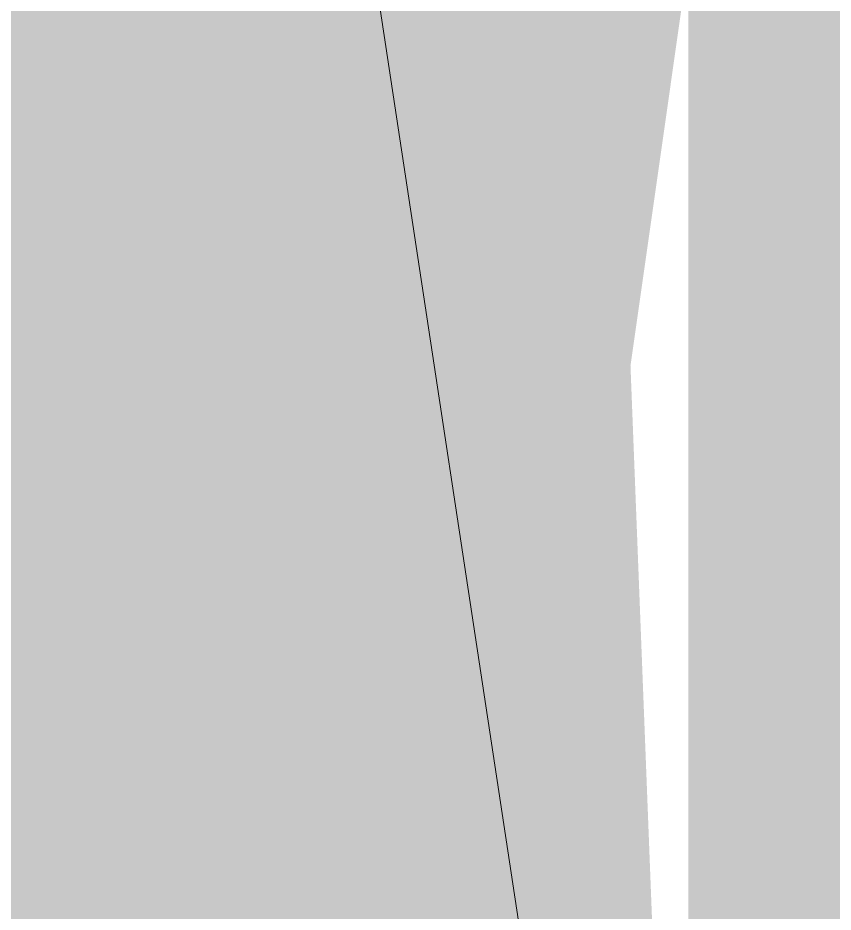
# Model space of a CAD drawing. Header units: millimetres. Extents: x -5097 to 2588, y -1580 to 5282.
# Drawn here: x -1901.313 to -1898.672, y 1026.717 to 1029.613 of the extents above; entities that cross this region are included whole.
import ezdxf

# ---------------------------------------------------------------- set-up
doc = ezdxf.new("R2010")
doc.units = ezdxf.units.MM
doc.layers.add('A_--------_E-', color=8, linetype='Continuous', lineweight=9)
doc.layers.add('M-_EQPT----_E', color=7, linetype='Continuous', lineweight=9)

# ---------------------------------------------------------------- blocks, each defined once
blk = doc.blocks.new('PNS-Filter column D1200 _180 Left feed 90-50_ - ASY PNS-Filter column D1200_iam-V10-В20 Аксонометрия')
at = {"layer": 'A_--------_E-'}
h = blk.add_hatch(color=9, dxfattribs=at)
h.paths.add_polyline_path([(-2062.0165, 520.2932), (-2062.0165, 523.1271), (-2063.5184, 525.0845), (-2066.6988, 527.2159), (-2070.49, 528.6253), (-2071.1328, 528.3004), (-2065.8286, 525.9558), (-2063.0336, 523.2724), (-2062.5879, 521.9669)])
h.paths.add_polyline_path([(-2092.3075, 520.3246), (-2090.8056, 523.9606), (-2087.5766, 526.6085), (-2082.9335, 528.45), (-2084.2526, 528.5272), (-2086.3128, 527.7978), (-2089.242, 526.2625), (-2091.3848, 524.4136), (-2092.3075, 522.7149), (-2092.3075, 520.691)])
h.paths.add_polyline_path([(-1919.0468, 733.0694), (-1919.2753, 741.8118), (-1922.6822, 744.5779), (-1928.0662, 747.1008), (-1933.6013, 748.5624), (-1939.9328, 749.1996), (-1946.5631, 748.8378), (-1952.8113, 747.4655), (-1957.7572, 745.4611), (-1961.98, 742.5514), (-1962.9156, 741.5137), (-1962.8683, 736.7184), (-1960.6066, 740.6885), (-1956.0884, 744.0922), (-1950.8961, 746.2368), (-1943.7078, 747.4545), (-1936.6685, 747.296), (-1930.9909, 746.2299), (-1924.8111, 743.4482), (-1921.1301, 740.3603), (-1919.1677, 737.0699), (-1919.0507, 733.2009)])
h.paths.add_polyline_path([(-1982.8214, 1023.4223), (-1982.8214, 1021.0404), (-1981.0104, 1019.4199), (-1978.487, 1019.9522), (-1980.5343, 1022.3515), (-1981.901, 1025.1076), (-1982.5843, 1023.8564)])
h.paths.add_polyline_path([(-1934.0272, 1004.9272), (-1924.5785, 1006.3111), (-1913.9841, 1009.7663), (-1906.3943, 1013.825), (-1900.0614, 1019.69), (-1899.141, 1021.6195), (-1899.141, 1023.6576), (-1898.3192, 1022.8801), (-1896.6262, 1026.4204), (-1896.3649, 1033.2388), (-1898.7217, 1039.3366), (-1904.1982, 1045.3726), (-1912.2361, 1050.3898), (-1923.2312, 1054.1984), (-1934.2432, 1056.0342), (-1946.5631, 1056.0904), (-1957.7612, 1054.4174), (-1966.8782, 1051.6577), (-1975.5681, 1047.017), (-1982.1864, 1040.6293), (-1985.3222, 1034.606), (-1985.7156, 1027.9109), (-1983.3291, 1022.4925), (-1982.8214, 1023.4223), (-1982.7634, 1028.1566), (-1981.5571, 1025.4193), (-1975.4532, 1030.9076), (-1965.864, 1035.749), (-1955.346, 1038.7243), (-1943.7078, 1040.0288), (-1931.3842, 1039.4426), (-1921.9, 1037.7161), (-1911.0738, 1033.5019), (-1903.9965, 1029.0427), (-1900.3071, 1024.9508), (-1902.9163, 1020.173), (-1909.4474, 1014.4956), (-1917.9526, 1010.2385), (-1928.0662, 1007.4491), (-1934.781, 1006.3593), (-1934.13, 1005.1225)])
h.paths.add_polyline_path([(-1935.8006, 1006.4591), (-1935.1428, 1006.8236), (-1941.9434, 1013.4792), (-1951.1216, 1018.3839), (-1961.98, 1020.9676), (-1973.2797, 1021.0507), (-1978.487, 1019.9522), (-1975.3856, 1016.7986), (-1971.4607, 1017.4584), (-1960.7128, 1017.3742), (-1951.1216, 1015.4351), (-1943.7078, 1012.467), (-1936.1058, 1006.8236), (-1935.9073, 1006.5866)])
h.paths.add_polyline_path([(-1899.141, 1023.6576), (-1900.1973, 1025.1517), (-1899.5803, 1026.726), (-1899.141, 1029.8016), (-1899.141, 1023.7163)])
h = blk.add_hatch(color=9, dxfattribs=at)
h.paths.add_polyline_path([(-1934.4703, 1004.8705), (-1934.13, 1005.1225), (-1934.9007, 1006.5743), (-1935.6062, 1006.2269), (-1934.6025, 1005.0284)])
h.paths.add_polyline_path([(-1978.4709, 1016.2154), (-1975.606, 1016.757), (-1978.487, 1019.9522), (-1981.3043, 1019.3579), (-1978.5792, 1016.3355)])
h.paths.add_polyline_path([(-1982.8214, 1023.4223), (-1981.7123, 1025.4193), (-1982.8214, 1027.6628), (-1982.8214, 1024.2325)])
h.paths.add_polyline_path([(-1899.141, 1023.6576), (-1899.369, 1029.5193), (-1899.7917, 1025.8944), (-1900.1973, 1024.8291), (-1899.1544, 1023.6724)])
blk.add_polyline3d([(-1982.335, 1034.6581, 0), (-1973.1551, 1046.0078, 0), (-1955.346, 1053.2073, 0), (-1933.688, 1054.3013, 0), (-1913.9841, 1048.9966, 0), (-1901.5141, 1038.7145, 0), (-1899.6193, 1026.2102, 0)], dxfattribs=at)
blk = doc.blocks.new('PNS-Filter column D1200 _180 Left feed 90-50_ - Standard-V11-В20 Аксонометрия')
blk.add_blockref('PNS-Filter column D1200 _180 Left feed 90-50_ - ASY PNS-Filter column D1200_iam-V10-В20 Аксонометрия', (0, 0))

msp = doc.modelspace()

# ---------------------------------------------------------------- block references
at = {"layer": 'M-_EQPT----_E'}
msp.add_blockref('PNS-Filter column D1200 _180 Left feed 90-50_ - Standard-V11-В20 Аксонометрия', (0, 0), dxfattribs=at)

doc.saveas('drawing.dxf')
